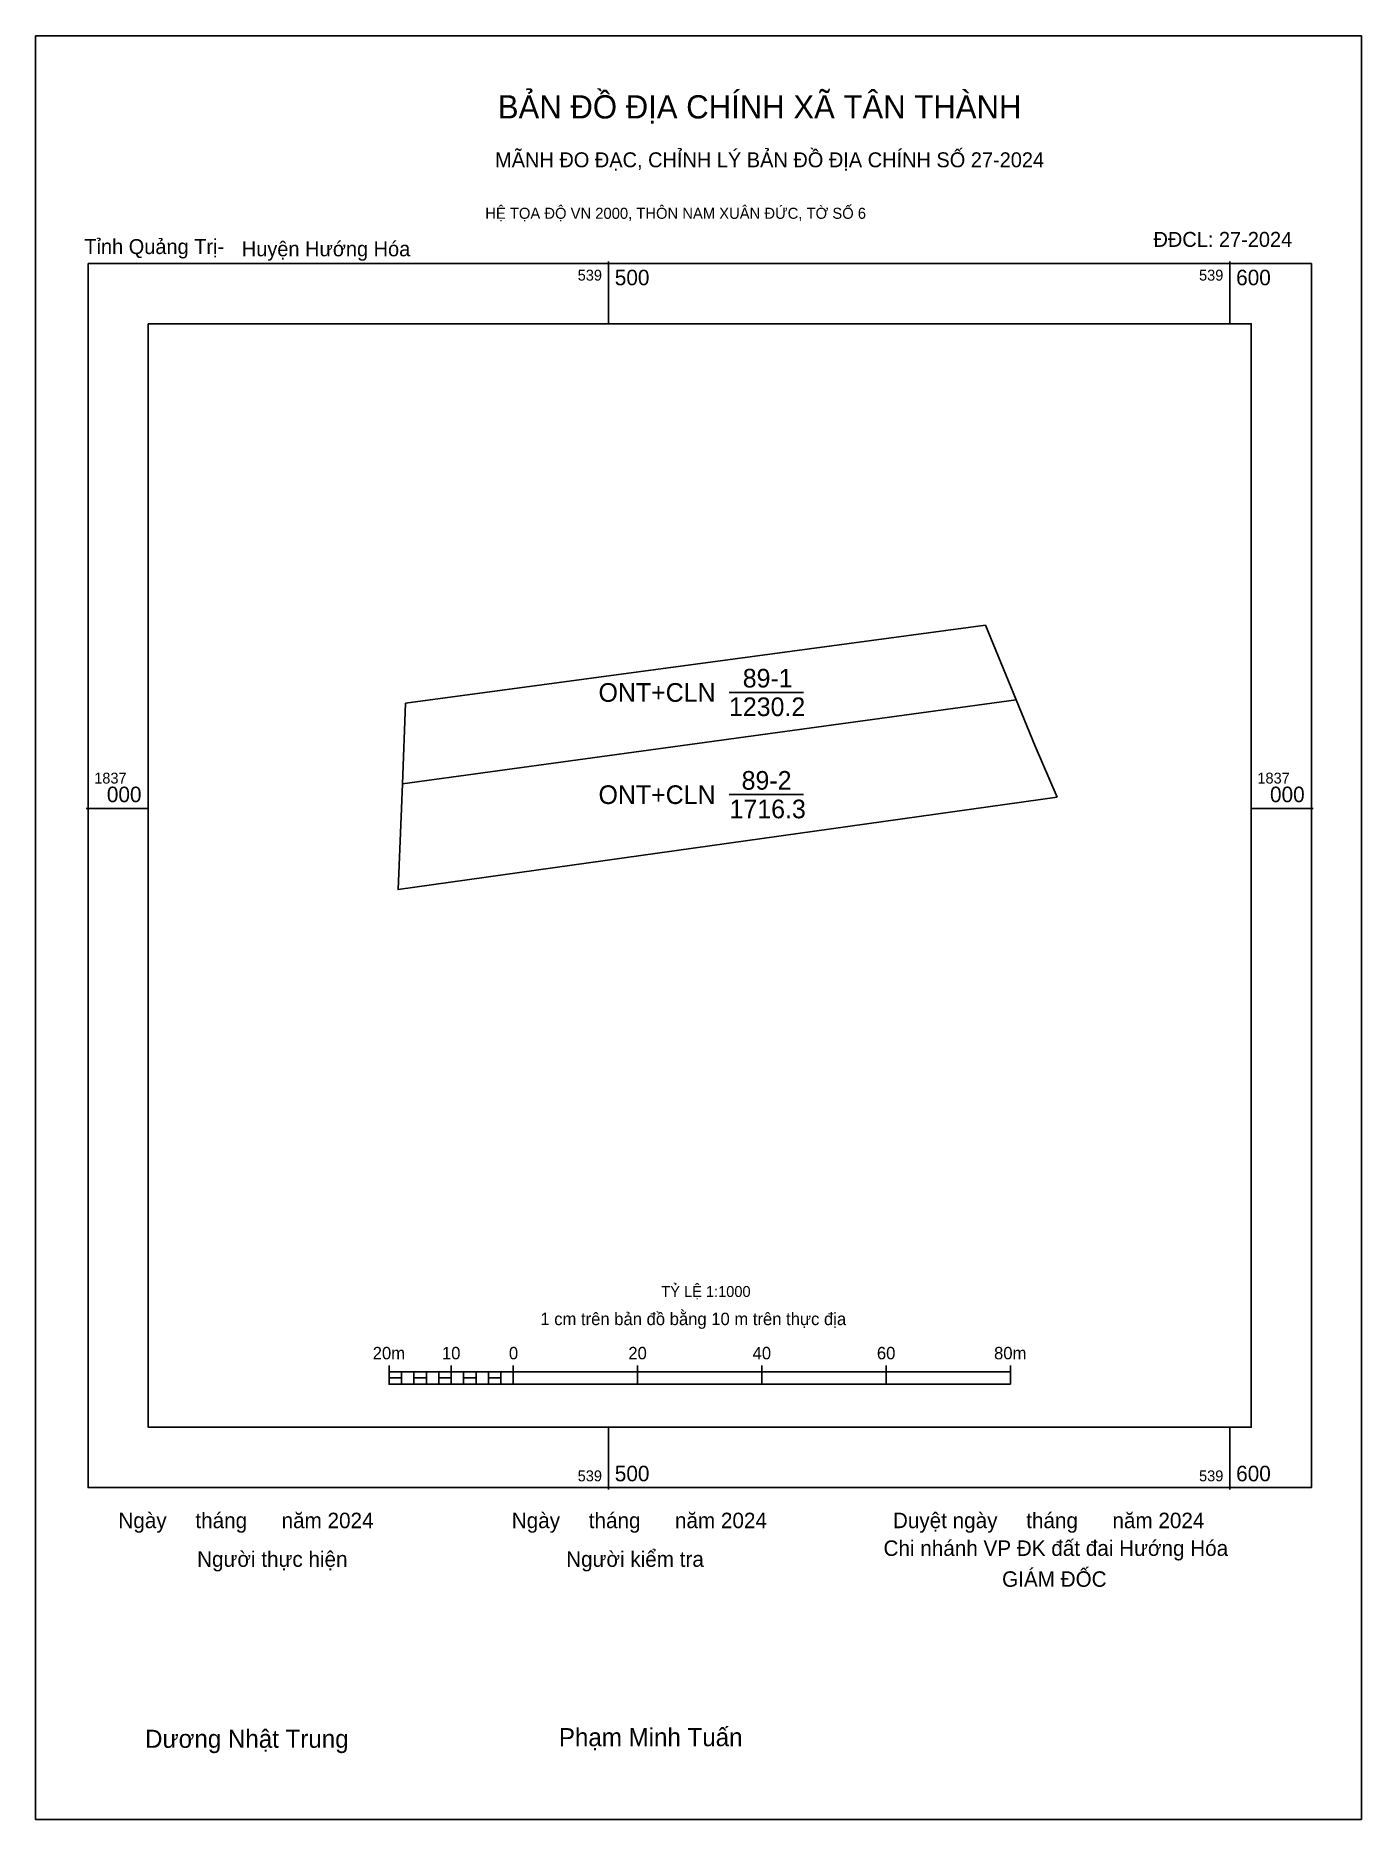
# Model space of a CAD drawing. Extents: x 539408 to 539621, y 1836837 to 1837124.
import ezdxf

# ---------------------------------------------------------------- set-up
doc = ezdxf.new("R2010")
doc.units = 0
for name, color, linetype in [('Level 10', 7, 'Continuous'), ('Level 13', 7, 'Continuous'), ('Level 15', 7, 'Continuous'), ('Level 27', 7, 'Continuous'), ('Level 6', 7, 'Continuous'), ('Level 62', 7, 'Continuous'), ('Level 63', 7, 'Continuous'), ('Level 9', 7, 'Continuous')]:
    doc.layers.add(name, color=color, linetype=linetype)

msp = doc.modelspace()

# ---------------------------------------------------------------- linework, layer by layer
at = {"layer": 'Level 10'}
for p, q in [((539519.38, 1837018.65), (539531.39, 1837018.65)), ((539519.38, 1837002.21), (539531.39, 1837002.21))]:
    msp.add_line(p, q, dxfattribs=at)
msp.add_lwpolyline([(539572.2, 1837001.8), (539466.13, 1836986.94), (539466.65, 1837000), (539466.81, 1837003.93), (539565.59, 1837017.49), (539568.65, 1837010.01)], close=True, dxfattribs=at)
at = {"layer": 'Level 15'}
msp.add_lwpolyline([(539407.79, 1837124.3), (539621.15, 1837124.3), (539621.15, 1836837.38), (539407.79, 1836837.38)], close=True, dxfattribs=at)
at = {"layer": 'Level 27'}
for p, q in [((539565.59, 1837017.49), (539565.59, 1837017.49)), ((539466.81, 1837003.93), (539466.81, 1837003.94))]:
    msp.add_line(p, q, dxfattribs=at)
at = {"layer": 'Level 62'}
msp.add_lwpolyline([(539425.91, 1837077.96), (539603.42, 1837077.96), (539603.42, 1836900.45), (539425.91, 1836900.45)], close=True, dxfattribs=at)
at = {"layer": 'Level 63'}
for p, q in [((539500, 1837087.96), (539500, 1837077.96)), ((539600, 1837087.96), (539600, 1837077.96)), ((539415.91, 1837000), (539425.91, 1837000)), ((539603.42, 1837000), (539613.42, 1837000)), ((539464.67, 1836910.38), (539464.67, 1836907.38)), ((539474.67, 1836910.38), (539474.67, 1836907.38)), ((539484.67, 1836910.38), (539484.67, 1836907.38)), ((539504.67, 1836910.38), (539504.67, 1836907.38)), ((539524.67, 1836910.38), (539524.67, 1836907.38)), ((539544.67, 1836910.38), (539544.67, 1836907.38)), ((539564.67, 1836910.38), (539564.67, 1836907.38)), ((539464.67, 1836909.38), (539564.67, 1836909.38)), ((539464.67, 1836907.38), (539564.67, 1836907.38)), ((539466.67, 1836909.38), (539466.67, 1836907.38)), ((539468.67, 1836909.38), (539468.67, 1836907.38)), ((539470.67, 1836909.38), (539470.67, 1836907.38)), ((539472.67, 1836909.38), (539472.67, 1836907.38)), ((539474.67, 1836909.38), (539474.67, 1836907.38)), ((539476.67, 1836909.38), (539476.67, 1836907.38)), ((539478.67, 1836909.38), (539478.67, 1836907.38)), ((539480.67, 1836909.38), (539480.67, 1836907.38)), ((539482.67, 1836909.38), (539482.67, 1836907.38)), ((539484.67, 1836909.38), (539484.67, 1836907.38)), ((539500, 1836900.45), (539500, 1836890.45)), ((539600, 1836900.45), (539600, 1836890.45))]:
    msp.add_line(p, q, dxfattribs=at)
for points in [[(539416.22, 1837087.65), (539613.11, 1837087.65), (539613.11, 1836890.76), (539416.22, 1836890.76)], [(539464.67, 1836908.38), (539466.67, 1836908.38), (539466.67, 1836907.38), (539464.67, 1836907.38)], [(539464.67, 1836908.38), (539466.67, 1836908.38), (539466.67, 1836907.38), (539464.67, 1836907.38)], [(539468.67, 1836908.38), (539470.67, 1836908.38), (539470.67, 1836907.38), (539468.67, 1836907.38)], [(539472.67, 1836908.38), (539474.67, 1836908.38), (539474.67, 1836907.38), (539472.67, 1836907.38)], [(539476.67, 1836908.38), (539478.67, 1836908.38), (539478.67, 1836907.38), (539476.67, 1836907.38)], [(539480.67, 1836908.38), (539482.67, 1836908.38), (539482.67, 1836907.38), (539480.67, 1836907.38)]]:
    msp.add_lwpolyline(points, close=True, dxfattribs=at)
at = {"layer": 'Level 9'}
for p, q in [((539467.33, 1837016.92), (539560.68, 1837029.5)), ((539560.68, 1837029.5), (539565.59, 1837017.49)), ((539565.59, 1837017.49), (539466.81, 1837003.93)), ((539466.81, 1837003.93), (539467.33, 1837016.92))]:
    msp.add_line(p, q, dxfattribs=at)

# ---------------------------------------------------------------- texts
at = {"layer": 'Level 13'}
for s, p in [('89-1', (539521.59, 1837019.45)), ('ONT+CLN', (539498.38, 1837017.15)), ('1230.2', (539519.38, 1837014.85)), ('89-2', (539521.41, 1837003.01)), ('ONT+CLN', (539498.38, 1837000.71)), ('1716.3', (539519.47, 1836998.41))]:
    msp.add_text(s, height=3, dxfattribs=at).set_placement(p)
at = {"layer": 'Level 6'}
msp.add_text('TỶ LỆ 1:1000', height=1.7579, dxfattribs=at).set_placement((539508.48, 1836921.41))
at = {"layer": 'Level 63'}
for s, height, p in [('BẢN ĐỒ ĐỊA CHÍNH XÃ TÂN THÀNH', 3.7437, (539482.17, 1837110.98)), ('MÃNH ĐO ĐẠC, CHỈNH LÝ BẢN ĐỒ ĐỊA CHÍNH SỐ 27-2024', 2.4022, (539481.73, 1837103.13)), ('HỆ TỌA ĐỘ VN 2000, THÔN NAM XUÂN ĐỨC, TỜ SỐ 6', 1.7782, (539480.15, 1837094.84)), ('539', 1.75, (539495.03, 1837084.9)), ('500', 2.5, (539501, 1837084.15)), ('539', 1.75, (539595.03, 1837084.9)), ('600', 2.5, (539601, 1837084.15)), ('1837', 1.75, (539417.22, 1837004)), ('1837', 1.75, (539604.42, 1837004)), ('000', 2.5, (539419.25, 1837001)), ('000', 2.5, (539606.45, 1837001)), ('1 cm trên bản đồ bằng 10 m trên thực địa', 2, (539489.02, 1836916.88)), ('20m', 2, (539462.04, 1836911.38)), ('10', 2, (539473.18, 1836911.38)), ('0', 2, (539483.96, 1836911.38)), ('20', 2, (539503.18, 1836911.38)), ('40', 2, (539523.18, 1836911.38)), ('60', 2, (539543.18, 1836911.38)), ('80m', 2, (539562.04, 1836911.38)), ('539', 1.75, (539495.03, 1836891.76)), ('500', 2.5, (539501, 1836891.76)), ('539', 1.75, (539595.03, 1836891.76)), ('600', 2.5, (539601, 1836891.76)), ('Ngày     tháng      năm 2024', 2.4883, (539421.11, 1836884.22)), ('Ngày     tháng      năm 2024', 2.4883, (539484.42, 1836884.22)), ('Duyệt ngày     tháng      năm 2024', 2.4883, (539545.76, 1836884.22)), ('Chi nhánh VP ĐK đất đai Hướng Hóa', 2.4883, (539544.25, 1836879.76)), ('Người thực hiện', 2.4883, (539433.78, 1836878)), ('Người kiểm tra', 2.4883, (539493.17, 1836878)), ('GIÁM ĐỐC', 2.488, (539563.33, 1836874.79)), ('Dương Nhật Trung', 2.9024, (539425.4, 1836848.89)), ('Phạm Minh Tuấn', 2.9024, (539492, 1836849.15))]:
    msp.add_text(s, height=height, dxfattribs=at).set_placement(p)
at = {"layer": 'Level 9'}
for s, p in [('Tỉnh Quảng Trị-', (539415.63, 1837089.17)), ('Huyện Hướng Hóa', (539440.97, 1837088.81)), ('ĐĐCL: 27-2024', (539587.7, 1837090.33))]:
    msp.add_text(s, height=2.4022, dxfattribs=at).set_placement(p)

doc.saveas('drawing.dxf')
